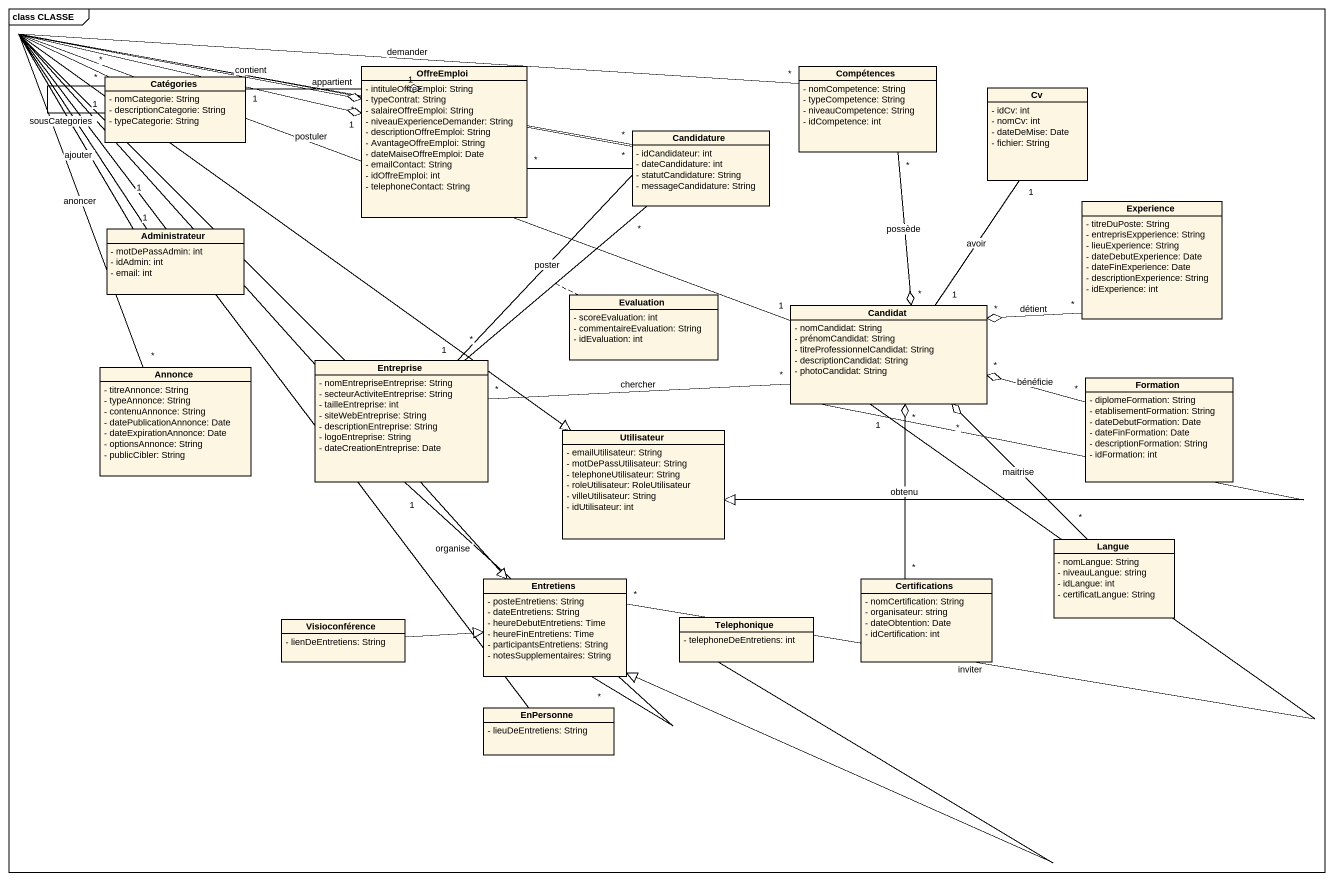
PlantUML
@startuml
mainframe class CLASSE
hide circle
hide empty members
skinparam classAttributeIconSize 0
class Catégories {
  - nomCategorie: String
  - descriptionCategorie: String
  - typeCategorie: String
}
class OffreEmploi {
  - intituleOffreEmploi: String
  - typeContrat: String
  - salaireOffreEmploi: String
  - niveauExperienceDemander: String
  - descriptionOffreEmploi: String
  - AvantageOffreEmploi: String
  - dateMaiseOffreEmploi: Date
  - emailContact: String
  - idOffreEmploi: int
  - telephoneContact: String
}
class Compétences {
  - nomCompetence: String
  - typeCompetence: String
  - niveauCompetence: String
  - idCompetence: int
}
class Cv {
  - idCv: int
  - nomCv: int
  - dateDeMise: Date
  - fichier: String
}
class Candidature {
  - idCandidateur: int
  - dateCandidature: int
  - statutCandidature: String
  - messageCandidature: String
}
class Experience {
  - titreDuPoste: String
  - entreprisExpperience: String
  - lieuExperience: String
  - dateDebutExperience: Date
  - dateFinExperience: Date
  - descriptionExperience: String
  - idExperience: int
}
class Administrateur {
  - motDePassAdmin: int
  - idAdmin: int
  - email: int
}
class Evaluation {
  - scoreEvaluation: int
  - commentaireEvaluation: String
  - idEvaluation: int
}
class Candidat {
  - nomCandidat: String
  - prénomCandidat: String
  - titreProfessionnelCandidat: String
  - descriptionCandidat: String
  - photoCandidat: String
}
class Entreprise {
  - nomEntrepriseEntreprise: String
  - secteurActiviteEntreprise: String
  - tailleEntreprise: int
  - siteWebEntreprise: String
  - descriptionEntreprise: String
  - logoEntreprise: String
  - dateCreationEntreprise: Date
}
class Annonce {
  - titreAnnonce: String
  - typeAnnonce: String
  - contenuAnnonce: String
  - datePublicationAnnonce: Date
  - dateExpirationAnnonce: Date
  - optionsAnnonce: String
  - publicCibler: String
}
class Formation {
  - diplomeFormation: String
  - etablisementFormation: String
  - dateDebutFormation: Date
  - dateFinFormation: Date
  - descriptionFormation: String
  - idFormation: int
}
class Utilisateur {
  - emailUtilisateur: String
  - motDePassUtilisateur: String
  - telephoneUtilisateur: String
  - roleUtilisateur: RoleUtilisateur
  - villeUtilisateur: String
  - idUtilisateur: int
}
class Langue {
  - nomLangue: String
  - niveauLangue: string
  - idLangue: int
  - certificatLangue: String
}
class Entretiens {
  - posteEntretiens: String
  - dateEntretiens: String
  - heureDebutEntretiens: Time
  - heureFinEntretiens: Time
  - participantsEntretiens: String
  - notesSupplementaires: String
}
class Certifications {
  - nomCertification: String
  - organisateur: string
  - dateObtention: Date
  - idCertification: int
}
class Visioconférence {
  - lienDeEntretiens: String
}
class Telephonique {
  - telephoneDeEntretiens: int
}
class EnPersonne {
  - lieuDeEntretiens: String
}
Catégories "*" -- "1" Catégories : sousCategories
Catégories "1" -right-o "1" OffreEmploi : appartient
Compétences "*" -left-o "*" OffreEmploi : demander
Compétences "*" --o "*" Candidat : possède
Candidature "*" -left-o "1" OffreEmploi : contient
Experience "*" -left-o "*" Candidat : détient
Administrateur "1" -up- "*" Catégories : ajouter
Administrateur "1" -- "*" Annonce : anoncer
Candidat "1" -up- "1" Cv : avoir
Candidat "1" -up- "*" Candidature : postuler
Candidat -left-|> Utilisateur
Entreprise "1" -up- "*" OffreEmploi : poster
Entreprise "*" -up- "*" Candidature
(Entreprise, Candidature) .. Evaluation
Entreprise "*" -right- "*" Candidat : chercher
Entreprise -right-|> Utilisateur
Entreprise "1" -- "*" Entretiens : organise
Formation "*" -left-o "*" Candidat : bénéficie
Langue "*" -up-o "*" Candidat : maitrise
Entretiens "*" -up- "1" Candidat : inviter
Certifications "*" -up-o "*" Candidat : obtenu
Visioconférence -right-|> Entretiens
Telephonique -left-|> Entretiens
EnPersonne -up-|> Entretiens
@enduml
